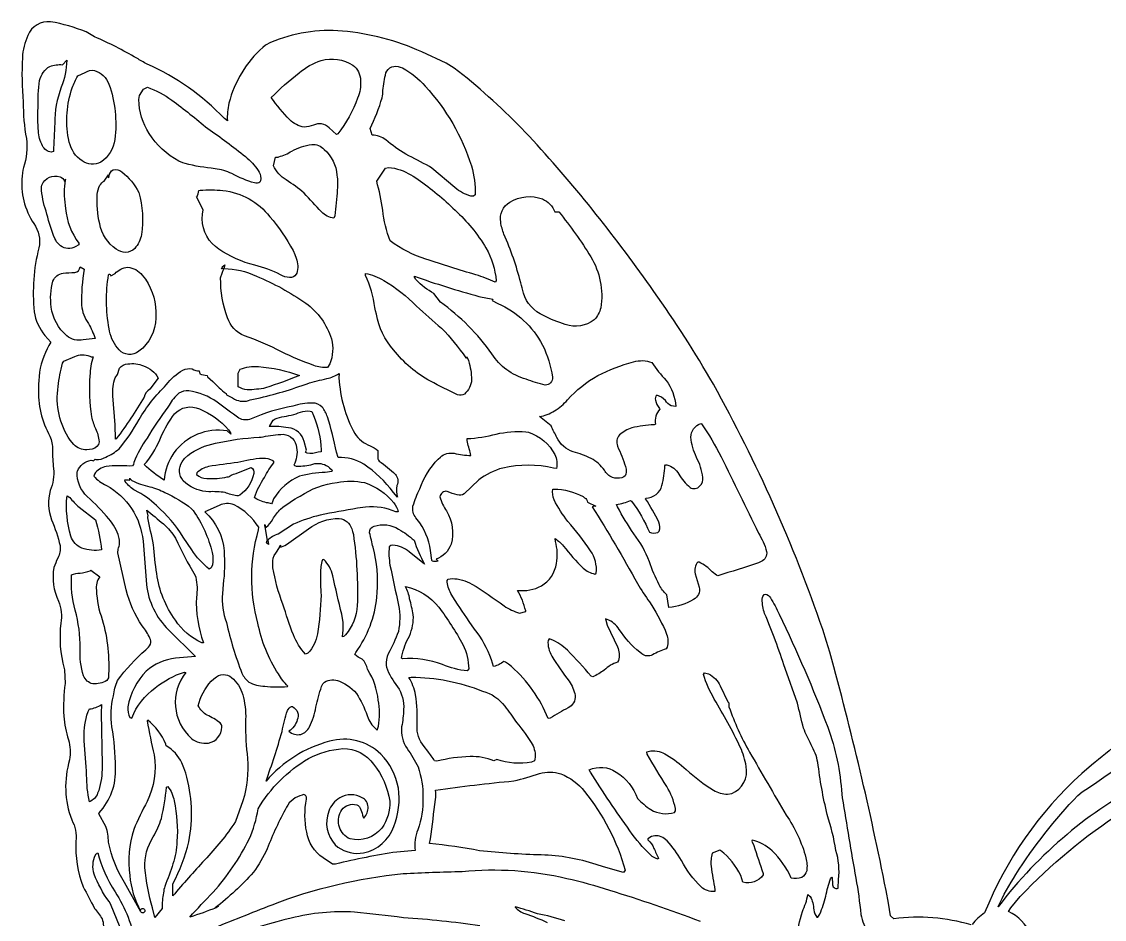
# Model space of a CAD drawing. Extents: x 0.8 to 44.8, y 1.2 to 29.5.
# Drawn here: x 6.4 to 22.09, y 16.5 to 29.5 of the extents above; entities that cross this region are included whole.
import ezdxf

# ---------------------------------------------------------------- set-up
doc = ezdxf.new("R2010")
doc.units = 0
doc.linetypes.add('0', pattern=[0])
doc.layers.add('1', color=7, linetype='0')

msp = doc.modelspace()

# ---------------------------------------------------------------- linework, layer by layer
at = {"layer": '1'}
for points in [[(20.15873, 16.415936, 0.103575), (19.037331, 16.503965), (18.990662, 16.544666), (18.958725, 16.729244), (18.924927, 16.91349, 0.018204), (18.110413, 20.366291), (18.062317, 20.523821), (18.006088, 20.696861, 0.044139), (16.422867, 24.248417, 0.024225), (15.560959, 25.592386, 0.031761), (13.810524, 27.781792, 0.032323), (12.85495, 28.68161), (12.664375, 28.828445), (12.550278, 28.901094), (12.195511, 29.066307, 0.082995), (11.048965, 29.366146, 0.123581), (10.005013, 29.199102), (9.931358, 29.159489), (9.893349, 29.129547, 0.14783), (9.402107, 28.319633, 0.073809), (9.380424, 28.066715), (9.336029, 28.098911, 0.101175), (8.216232, 28.88784, -0.018946), (8.067574, 28.97295, 0.02709), (7.456718, 29.282776), (7.335182, 29.352528, 0.052477), (6.818726, 29.500767, 0.330358), (6.489464, 29.303459, 0.098295), (6.409622, 28.979721, 0.033361), (6.420769, 28.339087, 0.044033), (6.467751, 27.807293, -0.108705), (6.425156, 27.389116), (6.416367, 27.349594), (6.409424, 27.309708, 0.170473), (6.551369, 26.613361), (6.574905, 26.576778, -0.217281), (6.647369, 26.225037, 0.086237), (6.580933, 25.299807, 0.145166), (6.737061, 24.95701), (6.777542, 24.907009), (6.81987, 24.858555), (6.793198, 24.810223), (6.768089, 24.761065, 0.107115), (6.646049, 24.303871), (6.64344, 24.252096), (6.642792, 24.20026, 0.135897), (6.808548, 23.494308, -0.115842), (6.844406, 23.298378, 0.033707), (6.862198, 23.027323, -0.117986), (6.813416, 22.709621, 0.165369), (6.833641, 22.284828, -0.03799), (6.955894, 21.910587, -0.165847), (6.921013, 21.730953, 0.018349), (6.86557, 21.591721, 0.159066), (6.934158, 21.107246, -0.141269), (6.965897, 20.786346, 0.092509), (7.013794, 20.129236), (7.019432, 20.113577), (7.027512, 19.914322, 0.040757), (7.008842, 19.441851, 0.051856), (7.077469, 19.097391, -0.100308), (7.094383, 18.807528, 0.165628), (7.12458, 17.936008, -0.157611), (7.184547, 17.627493, 0.099593), (7.290337, 16.968229, -0.005441), (7.452957, 16.655357, -0.038596), (7.565735, 16.503191, -0.104232), (7.583931, 16.300873, 0.151365)], [(17.62413, 16.211231, -0.040973), (17.711403, 16.608583, 0.072854), (17.791405, 16.85762), (17.827141, 16.825891, -0.117543), (17.876686, 16.634733, 0.14817), (17.922989, 16.528828), (17.936684, 16.52887), (17.966164, 16.573002, 0.023921), (18.053345, 16.830427, -0.050856), (18.1203, 17.082951), (18.129288, 17.0972), (18.139122, 17.107939), (18.144699, 17.104723), (18.146507, 17.012863, 0.553842), (18.230408, 16.947514), (18.236481, 17.073786, 0.09927), (18.198563, 17.494957, 0.041524), (18.072083, 18.012833, -0.028721), (17.935997, 18.770748, 0.086401), (17.837692, 19.026903, -0.019044), (17.728584, 19.265339, -0.012962), (17.643112, 19.628471), (17.460846, 20.132418, 0.022315), (17.164749, 20.926998, -0.082801), (17.129715, 21.133583), (17.133942, 21.158369, -0.338213), (17.176506, 21.20722, -0.234113), (17.249756, 21.15509, -0.025643), (17.376038, 20.917021, -0.021914), (18.079155, 19.281799, -0.07001), (18.28447, 18.30788), (18.29055, 18.256786, 0.00562), (18.487427, 17.091881, -0.015441), (18.560669, 16.568289, 0.118067), (18.677483, 16.294605, 0.369417)], [(22.687958, 18.476046, 0.062333), (21.548241, 17.726734, 0.056076), (20.549553, 16.679483, -0.038643), (20.806389, 17.145599, -0.05133), (21.703606, 18.29105), (21.765793, 18.343584, 0.038873), (23.370453, 19.578197)], [(22.704575, 19.405037, -0.013768), (21.901321, 18.731501), (21.759247, 18.610069, 0.112765), (20.351974, 16.588142, 0.098761), (20.172348, 16.419643)], [(21.017639, 16.279993, 0.193197), (20.696785, 16.608633), (20.731544, 16.664888), (20.870056, 16.826063, -0.061958), (22.350433, 18.054174)], [(9.139008, 16.354235, -0.001606), (10.02739, 16.708174, -0.067414), (11.92646, 17.159176, -0.00583), (12.781311, 17.190458, -0.081715), (14.297035, 17.090181, -0.02438), (14.915634, 16.919889, -0.015899), (16.229034, 16.469246, 0.01766)], [(14.269409, 16.474947, 0.032414), (13.871956, 16.577963, 0.013699), (13.55024, 16.678413), (13.548752, 16.670315, 0.10475), (13.690742, 16.578964, -0.033836), (14.014816, 16.450506, -0.059571)], [(13.03801, 16.403557, 0.017787), (11.930748, 16.519981, 0.003225), (11.221008, 16.601997, 0.075168), (10.304604, 16.513453, 0.047333), (8.681786, 15.953278, 0.012609)]]:
    msp.add_lwpolyline(points, format="xyb", dxfattribs=at)
for points in [[(6.641487, 27.917776, -0.033409), (6.637985, 28.253876, -0.040395), (6.658752, 28.649343, -0.20125), (6.807877, 28.854881, -0.100793), (6.99044, 28.878962), (7.053825, 28.942345, -0.081959), (6.972031, 28.552029, 0.090308), (6.878014, 28.027485, -0.001331), (6.858551, 27.623249), (6.825233, 27.611185, -0.251371), (6.701782, 27.703506, -0.109669)], [(10.015236, 28.401194, -0.037838), (10.418678, 28.758816, -0.098292), (10.740387, 28.939821, -0.214307), (11.199409, 28.871157, -0.229656), (11.309479, 28.652245, -0.11797), (11.267082, 28.395626, -0.080278), (10.979912, 27.875187), (10.960953, 27.868721), (10.852798, 27.962069, 0.335404), (10.626076, 28.002651, -0.058752), (10.491226, 27.974178, -0.161234), (10.285027, 28.081377, -0.038166)], [(7.088585, 27.756447), (7.077766, 27.808027, -0.12796), (7.132172, 28.545544, -0.040154), (7.211143, 28.715673), (7.319138, 28.764099, -0.181432), (7.454025, 28.796089, -0.226989), (7.664108, 28.596441, -0.117597), (7.748581, 27.795467, -0.222581), (7.544327, 27.465149, -0.295501), (7.275261, 27.4851, -0.189016)], [(11.448326, 27.954033, 0.044658), (11.623375, 28.400848, 0.039426), (11.634163, 28.505596, -0.043017), (11.67688, 28.759363, -0.423526), (11.882545, 28.84498), (11.918015, 28.83147, -0.097308), (12.24781, 28.566116, -0.109885), (12.916473, 27.411135, -0.074908), (12.972847, 26.99263), (12.945091, 26.972086), (12.908852, 26.976112, -0.110512), (12.677353, 27.097511), (12.340874, 27.380178), (12.308426, 27.403332, 0.012951), (11.964073, 27.581802, -0.037527), (11.675591, 27.789772, 0.144496), (11.479713, 27.859924)], [(8.248634, 27.883076, -0.150463), (8.098412, 28.373348), (8.104599, 28.432882), (8.165802, 28.524693), (8.221573, 28.554136, -0.06804), (8.574181, 28.366177, -0.01782), (9.094749, 27.952824, -0.023524), (9.642975, 27.546923, -0.06623), (9.827766, 27.346754, -0.100964), (9.866646, 27.231991), (9.860886, 27.194622), (9.851593, 27.177383, -0.247152), (9.774353, 27.165148, -0.057885), (9.446671, 27.300549, 0.091294), (9.200928, 27.371387, -0.036161), (8.769447, 27.446163), (8.733109, 27.458525), (8.678894, 27.481565, -0.134744)], [(10.233185, 27.209394, -0.13732), (10.046883, 27.413952), (10.078613, 27.540718, 0.165903), (10.127609, 27.544865, 0.081125), (10.312164, 27.627705, -0.086349), (10.602295, 27.722984, -0.221162), (10.782822, 27.65193, -0.189856), (10.96833, 27.277264, -0.053562), (10.972389, 27.066082, -0.021934), (10.936157, 26.690758), (10.922554, 26.654419, -0.158525), (10.7444, 26.746803, -0.01332), (10.49205, 27.019653, 0.023188)], [(7.849747, 27.326069, -0.115759), (8.095749, 27.025398, -0.107592), (8.136566, 26.418678, -0.131771), (8.037682, 26.215595, -0.385756), (7.769783, 26.207581, -0.197597), (7.530296, 26.574532, -0.078659), (7.495567, 26.997421, -0.09048), (7.532738, 27.131062, -0.132266), (7.595116, 27.191065), (7.657219, 27.284206), (7.658485, 27.240305, -0.115723), (7.701859, 27.340069), (7.726227, 27.356632, -0.246952)], [(12.25679, 26.060324, -0.078203), (11.739418, 26.324821, -0.069381), (11.631531, 26.771791, 0.029314), (11.543686, 27.191437), (11.670387, 27.381462, -0.140459), (11.845993, 27.366463, -0.093213), (12.142632, 27.21509, -0.046402), (12.678635, 26.770061, -0.075248), (13.127548, 26.223469, -0.106259), (13.275604, 25.745634), (13.258659, 25.7281, 0.035181), (12.982117, 25.83408, -0.010238)], [(6.880394, 26.359997, -0.045515), (6.766342, 26.714188, -0.052154), (6.685188, 27.055759), (6.685005, 27.084305), (6.687279, 27.111021), (6.692299, 27.135515, -0.394466), (6.955841, 27.255205, -0.174801), (7.022087, 27.191288), (7.036484, 27.220066, 0.095363), (7.024147, 27.164467, 0.068841), (7.035301, 26.793995, 0.141407), (7.227013, 26.292114), (7.22979, 26.269482), (7.172157, 26.239885), (7.153275, 26.231426, -0.314816), (6.940758, 26.27388, -0.106516)], [(9.314774, 27.055288, -0.205367), (9.995461, 26.67688, -0.053656), (10.331062, 26.185959), (10.3564, 26.129536), (10.376648, 26.074808, -0.169518), (10.384361, 25.857147), (10.377937, 25.844212, -0.317884), (10.279022, 25.795975, -0.12702), (10.150696, 25.834061, 0.071246), (9.776794, 25.971935, -0.081426), (9.254898, 26.207064), (9.209679, 26.242474, -0.262839), (9.019485, 26.711697), (9.027962, 26.777145), (8.933945, 26.961864, 0.128901), (8.935631, 26.961792, 0.077339), (8.968567, 27.054239), (8.984665, 27.059525, -0.054388)], [(13.341011, 26.596804, -0.328681), (13.474022, 26.88611, -0.236606), (13.946762, 26.933081, -0.201703), (14.124031, 26.745293), (14.183243, 26.745293, -0.034606), (14.646095, 26.095604, -0.177019), (14.790688, 25.357548, -0.13424), (14.695763, 25.184439, -0.263148), (14.277115, 25.116165, -0.053744), (13.962807, 25.245747, -0.231622), (13.672623, 25.569103, -0.032102), (13.631317, 25.719269, 0.040164), (13.388268, 26.422848, -0.055322)], [(7.054749, 24.950499, -0.192048), (6.828743, 25.367184, -0.106511), (6.853188, 25.742867, -0.285612), (6.999527, 25.857512, -0.043592), (7.16732, 25.86606, 0.352039), (7.244881, 25.949249), (7.306786, 25.918295, 0.052236), (7.266891, 25.393246, 0.129016), (7.365883, 25.128292, -0.057758), (7.462097, 24.911634), (7.291237, 24.893887, -0.251424)], [(8.342918, 25.29718), (8.342384, 25.207645, -0.229611), (8.099419, 24.727507), (8.06221, 24.705536, -0.38862), (7.785698, 24.777058, -0.13434), (7.667931, 25.053749, -0.088634), (7.658669, 25.834961), (7.663513, 25.842297, -0.416734), (7.690674, 25.821884), (7.752747, 25.852924, -0.189381), (7.933372, 25.94379, -0.215836), (8.147697, 25.829742, -0.171766)], [(9.327225, 25.923561), (9.294479, 25.922421, -0.121713), (9.345581, 25.980494), (9.327942, 25.925707, -0.106407), (9.800858, 25.816154, -0.049338), (10.516548, 25.42598, -0.159271), (10.887924, 24.90506, -0.159147), (10.864273, 24.546387), (10.831413, 24.489529, -0.094349), (10.634338, 24.519455, -0.017237), (10.163719, 24.716148, 0.043315), (9.626144, 24.951946, -0.223845), (9.383484, 25.212461, -0.093559), (9.282845, 25.790281)], [(11.645966, 25.754028, -0.06464), (12.121437, 25.381474, 0.010731), (12.482109, 25.061352, -0.045722), (12.83548, 24.631016, 0.775483), (12.848984, 24.643745), (12.875557, 24.590576, -0.058741), (12.919128, 24.312565, -0.201429), (12.81591, 24.107594, -0.236198), (12.716866, 24.094902, -0.003519), (12.321327, 24.292175, -0.101535), (11.788429, 24.746609, -0.14021), (11.538673, 25.263172), (11.528664, 25.310852), (11.519005, 25.358871, 0.072625), (11.38092, 25.826252), (11.379707, 25.853962, -0.086392)], [(13.299042, 25.421007, -0.167113), (13.946854, 24.817289, -0.079415), (14.091591, 24.351349, -0.42092), (13.986206, 24.235657, -0.042609), (13.709297, 24.323412, -0.189778), (13.214401, 24.688646, 0.081848), (12.466835, 25.439791), (12.372406, 25.565731, -0.084877), (12.116577, 25.761436, -0.111336), (12.08918, 25.814514, 0.01815), (13.023689, 25.522011, 0.026535), (13.227791, 25.483734), (13.21772, 25.461273)], [(7.156029, 23.376493), (7.101494, 23.437477, -0.187974), (6.927864, 24.217945, -0.033521), (6.99157, 24.552433), (7.010147, 24.581396), (7.168121, 24.651001, -0.205156), (7.387039, 24.654543), (7.40416, 24.643753), (7.434265, 24.643753, 0.069549), (7.388069, 24.372257, 0.054245), (7.410767, 23.778217, 0.06525), (7.471245, 23.607618, -0.079566), (7.520119, 23.416595, -0.36275), (7.419876, 23.310377), (7.343307, 23.299934, -0.218619)], [(8.587959, 16.835203), (8.591362, 17.012465, 0.063181), (8.821671, 17.620594, 0.118672), (8.777977, 18.614557), (8.751114, 18.690479), (8.719505, 18.761988, 0.160702), (8.493401, 19.010666), (8.486992, 19.034966, 0.127621), (8.225121, 19.383751), (8.21579, 19.371588, 0.008377), (8.318512, 18.878206, -0.154511), (8.2173, 18.204857, 0.019146), (8.023079, 17.798037, 0.118037), (7.965591, 17.131823, 0.108881), (8.122749, 16.617035, -10.748338), (8.126205, 16.605989), (7.891708, 17.029482, -0.087146), (7.658241, 17.612656, 0.069524), (7.621132, 17.841349), (7.516464, 18.026541), (7.521881, 18.039803, 0.206111), (7.758797, 18.693783, 0.041269), (7.706261, 19.284925, -0.089412), (7.728661, 19.733856, -0.069991), (7.78907, 19.956673, -0.057905), (8.199677, 20.400841, 0.094887), (8.267944, 20.48451, 0.244508), (8.257217, 20.570959, 0.058574), (8.146812, 20.746449, -0.088756), (7.914948, 21.269341), (7.793549, 21.804441), (7.795937, 21.859314, 0.196232), (7.806755, 22.034813, 0.110482), (7.664757, 22.296936, 0.034104), (7.348129, 22.622044, -0.218237), (7.203842, 22.978752), (7.206894, 22.991667, -0.258317), (7.406868, 23.147865, -0.15364), (7.438377, 23.138334), (7.463158, 23.16506), (7.475792, 23.160009, 0.161403), (7.617493, 23.193947, 0.073654), (7.811157, 23.31237, 0.049607), (8.099907, 23.73764, -0.063642), (8.495293, 24.242182, -0.089608), (8.734512, 24.454002, -0.163617), (8.872139, 24.4711, 0.117078), (8.97345, 24.440878), (8.978752, 24.39957, 0.067633), (9.086617, 24.375628), (9.090866, 24.355635), (9.169754, 24.290461, 0.05782), (9.360809, 24.116577), (9.366318, 24.093628, -0.069205), (9.483406, 24.0327, 0.217669), (9.712692, 24.022354, 0.036036), (10.463554, 24.232204), (10.537086, 24.256199, -0.03278), (10.823112, 24.330114, 0.085059), (10.997948, 24.404699), (10.997032, 24.340553, 0.110985), (11.225533, 23.534042, 0.161217), (11.449471, 23.358259, -0.063247), (11.560692, 23.286608), (11.561287, 23.202421, 0.242138), (11.57798, 23.134426, -0.044972), (11.81488, 22.942772, -0.268414), (11.837891, 22.781988, 0.137874), (11.845695, 22.610859), (11.786781, 22.682682, 0.081727), (11.356041, 23.092087, 0.14315), (10.984985, 23.189091), (10.961708, 23.264061, 0.027804), (10.829689, 23.777454, 0.079858), (10.754219, 23.916664, 0.213238), (10.610565, 23.976896, 0.065947), (10.329254, 23.933285, 0.054962), (9.724564, 23.748381, -0.24202), (9.547531, 23.757874, -0.018725), (9.233124, 23.991051, 0.115771), (8.820656, 24.153866, 0.147999), (8.677505, 24.11924, 0.096701), (8.537323, 23.94619), (8.518341, 23.918285, 0.029099), (8.217361, 23.467787, 0.063912), (8.02565, 23.116415), (8.01783, 23.086538), (8.004349, 23.06456), (7.967896, 23.062342, 0.03603), (7.624634, 23.059116, 0.203309), (7.454094, 22.947111), (7.445999, 22.916258, 0.109227), (7.627266, 22.783245, -0.249244), (8.157646, 21.977612), (8.207382, 21.349915, 0.171829), (8.527237, 20.690395), (8.915886, 20.305241), (8.629501, 20.278708, 0.14777), (8.204399, 20.094137, 0.148143), (7.938232, 19.57555, 0.154669), (7.968254, 19.418814), (7.994522, 19.411615, -0.140788), (8.335869, 19.852386, -0.084505), (8.756676, 20.079744), (8.779922, 20.074184, 0.402412), (8.859322, 19.11824, 0.204425), (9.10537, 19.049849, 0.349246), (9.302162, 19.281389, 0.179224), (9.273651, 19.34156, 0.065312), (9.088951, 19.453962, -0.15089), (8.958763, 19.590139), (8.969124, 19.638571, -0.123813), (9.181854, 19.981239), (9.222137, 20.010618, -0.381555), (9.46669, 19.976437, -0.152441), (9.612358, 19.711485, -0.078271), (9.641754, 19.345894, 0.029382), (9.672531, 18.827436, -0.090665), (9.605537, 18.213579), (9.49649, 17.911631, -0.04558), (9.050209, 17.355337, 0.006304)], [(7.720177, 24.083115, -0.115215), (7.756538, 24.34296), (7.786186, 24.389032), (7.817139, 24.481997, -0.216405), (7.939301, 24.543364, -0.14168), (8.163658, 24.514503, -0.201183), (8.375343, 24.338251), (8.254471, 24.177078, 0.198588), (8.172829, 24.062857, -0.02832), (7.770973, 23.4589), (7.760551, 23.451065), (7.754333, 23.661293)], [(9.829819, 24.505013, -0.072552), (10.42308, 24.373447, -0.01605), (9.934143, 24.196939, -0.05079), (9.801086, 24.177738, -0.200139), (9.537445, 24.212498), (9.537445, 24.407881), (9.564911, 24.468788, -0.102476)], [(15.265152, 24.572287, -0.177679), (15.530464, 24.561779, 0.031522), (15.736008, 24.305597, -0.147525), (15.877983, 23.927361), (15.808907, 23.935261, -0.111246), (15.728142, 24.011135, 0.135343), (15.602768, 24.090757, 0.266612), (15.583305, 24.019455, 0.13257), (15.640137, 23.899132), (15.645233, 23.885891, 0.225596), (15.581696, 23.672867), (15.564087, 23.660862, 0.054757), (15.23922, 23.61594, 0.10782), (15.061546, 23.5142, 0.288493), (15.033066, 23.353916), (15.048676, 23.312878, -0.053992), (15.157326, 23.01825), (15.159325, 22.976059, -0.341223), (15.097816, 22.893454, -0.14224), (14.960419, 22.897579, -0.182781), (14.843025, 23.003399, 0.127415), (14.649841, 23.171932, 0.056027), (14.391907, 23.270657, -0.20608), (14.15596, 23.477051, -0.010502), (14.070175, 23.644009), (13.900887, 23.783089, 0.121724), (14.119865, 23.862528, 0.079243), (14.309738, 24.022984, -0.087207), (14.748695, 24.374771, -0.057662)], [(9.429863, 23.527807), (9.379219, 23.572491, 0.284984), (8.604233, 23.253283, 0.138415), (8.465973, 22.860638, -0.055659), (8.173897, 23.085526), (8.208092, 23.120197, 0.075729), (8.420631, 23.491196, -0.059878), (8.615395, 23.818132, -0.324393), (8.975746, 23.892216, -0.113753), (9.3964, 23.590202, -0.07391)], [(10.49324, 23.417147, 0.320368), (10.263412, 23.618431, 0.047619), (9.985008, 23.638359, 0.034762), (9.997276, 23.644764), (10.043343, 23.728573, -0.112726), (10.167839, 23.775684, 0.0632), (10.441078, 23.84565, -0.093088), (10.578049, 23.861168), (10.603378, 23.853659, -0.081984), (10.735878, 23.361927), (10.74102, 23.304527), (10.737686, 23.269722), (10.695702, 23.264503, -0.125741), (10.535423, 23.251083), (10.517288, 23.259373), (10.510338, 23.265968), (10.526382, 23.295715)], [(12.900085, 23.262463, -0.066328), (12.853897, 23.460926, 0.047653), (13.276398, 23.527046, -0.069624), (13.70488, 23.561525), (13.743088, 23.555283, -0.197306), (14.125069, 23.230307, -0.152204), (14.150436, 23.029753), (14.107666, 23.034138, 0.109487), (13.372894, 23.035172, 0.101323), (13.022339, 22.861645), (12.812111, 22.661263, -0.255133), (12.710983, 22.645636, -0.039952), (12.565735, 22.696661, 0.452472), (12.460609, 22.617369, 0.097783), (12.556213, 22.413252, -0.211366), (12.620819, 21.931047, -0.223506), (12.403244, 21.714279), (12.43277, 21.684738, -0.133422), (12.347908, 21.68642), (12.34333, 21.698875), (12.324432, 21.841141, 0.134398), (12.130363, 22.290676), (12.113014, 22.315786, -0.235275), (12.069054, 22.483442, -0.035726), (12.169312, 22.73563, -0.101982), (12.434929, 23.165268), (12.46759, 23.193901, -0.232373), (12.66787, 23.248432, 0.053827), (12.908447, 23.216749)], [(16.533417, 23.197746, -0.003518), (17.076706, 22.092588, -0.064372), (17.194183, 21.826569, -0.334981), (17.113541, 21.67984), (17.077637, 21.661827, -0.013364), (16.485168, 21.475365), (16.46595, 21.481548), (16.40551, 21.531403, 0.089677), (16.215691, 21.672379), (16.196594, 21.67321, 0.236619), (16.158684, 21.50396), (16.215248, 21.306808, -0.369225), (16.133385, 21.131725, -0.125005), (15.77935, 21.013851), (15.747314, 21.200087, -0.09994), (15.637146, 21.344839, -0.046012), (15.495522, 21.677862, 0.075455), (15.2705, 22.080902, -0.028936), (15.03241, 22.472992), (15.018761, 22.506088, 0.063281), (15.223274, 22.566566), (15.237717, 22.556946, -0.058201), (15.496078, 22.105247, 0.183221), (15.618492, 22.101952), (15.637932, 22.11944, 0.220985), (15.630852, 22.249874, 0.047339), (15.438454, 22.588037), (15.444084, 22.600456, 0.335397), (15.677399, 22.782579, 0.057729), (15.718384, 23.06699), (15.727005, 23.079618), (15.749405, 23.079832, -0.229604), (15.919716, 22.947853, 0.092536), (16.084236, 22.754986, 0.384514), (16.22834, 22.77615, 0.221665), (16.270828, 22.898846, 0.089718), (16.176468, 23.189148, -0.081455), (16.096848, 23.481226, -0.312454), (16.238594, 23.681576), (16.248871, 23.676807, -0.042144)], [(9.897575, 23.488176, -0.04414), (10.189476, 23.523529, -0.370032), (10.383591, 23.330074, -0.164645), (10.34201, 23.075203), (10.374603, 23.064079), (10.414352, 23.060406, 0.060094), (10.646622, 23.098343, -0.226553), (10.861389, 23.039341), (10.899422, 23.004955), (10.892265, 22.986855), (10.79937, 22.972366, 0.055451), (10.42495, 22.917248, 0.157277), (10.049843, 22.589626), (10.036682, 22.560417), (10.02758, 22.531902), (10.018921, 22.515141), (9.97084, 22.528751, -0.111229), (9.783676, 22.598841), (9.775352, 22.610271, -0.072351), (9.917542, 22.896204, -0.059215), (10.05954, 23.119114), (10.044731, 23.137409, 0.156596), (9.889549, 23.17543, 0.0443), (9.530045, 23.113903, 0.015763), (9.107941, 23.05629, 0.134797), (8.935768, 22.963623), (8.934502, 22.940788, 0.189022), (9.081047, 22.885277, 0.082062), (9.37912, 22.906507, 0.266089), (9.432884, 22.931862, 0.018008), (9.724411, 23.044872, -0.305556), (9.761177, 22.955658, -0.189282), (9.558815, 22.640675, -0.116629), (9.516327, 22.630611, -0.045325), (9.345947, 22.680464, 0.046659), (9.113007, 22.691334, -0.158929), (8.77742, 22.813335), (8.741615, 22.850983, -0.33726), (8.723831, 23.123596), (8.759155, 23.170937), (8.806976, 23.217144, -0.117687), (9.209145, 23.39362, -0.04439), (9.841843, 23.480066), (9.86882, 23.483669)], [(8.863045, 21.849291), (8.74054, 22.032314, 0.078294), (8.351898, 22.490496, 0.084673), (8.044846, 22.708942, -0.110984), (7.900261, 22.838625), (7.893188, 22.858088), (7.895889, 22.863552, -0.095074), (7.966743, 22.858276), (7.966454, 22.888649, 0.12843), (7.997353, 22.855047, 0.075055), (8.255463, 22.764376, -0.061352), (8.473892, 22.679218, -0.068083), (8.859001, 22.446041), (8.883926, 22.418186, -0.09436), (9.161346, 21.808811, -0.090353), (9.163681, 21.630981), (9.146767, 21.590698), (9.118004, 21.568111, -0.072812)], [(11.383904, 22.466827), (11.268028, 22.451431, 0.009916), (10.722977, 22.352097, 0.045573), (10.33844, 22.220621), (10.11586, 22.077404, 0.116685), (9.965622, 21.988064), (9.976219, 21.927555), (9.948814, 21.952759, -0.173321), (9.963799, 21.986137), (9.929375, 22.182076, -0.358494), (9.925209, 22.216225, -0.16178), (9.928413, 22.187016, 0.303655), (9.940239, 22.178066, 0.139531), (10.03759, 22.294941, -0.050834), (10.151878, 22.440884, -0.045291), (10.434814, 22.628895, -0.117599), (10.970802, 22.824726, -0.106305), (11.367661, 22.822998, -0.144209), (11.79055, 22.531254, -0.102895), (11.854424, 22.402134), (11.821243, 22.398922, 0.135372)], [(7.112747, 22.048847, -0.095774), (7.056343, 22.633232), (7.097786, 22.610241, 0.051691), (7.23188, 22.46629), (7.470879, 22.283291, -0.039238), (7.558495, 21.848661, -0.118495), (7.271652, 21.873489, -0.217552)], [(14.667938, 22.472467, -0.016204), (15.320908, 21.361057, 0.014191), (15.497276, 21.094692, -0.036463), (15.722435, 20.683708), (15.742752, 20.627043, -0.163181), (15.754196, 20.439932), (15.736816, 20.413876, 0.083615), (15.540993, 20.326521, -0.289897), (15.385162, 20.34358), (15.355354, 20.364958, -0.077956), (15.058533, 20.696735, 0.149724), (14.882584, 20.842171), (14.858902, 20.85062), (14.884781, 20.756142), (15.03167, 20.443129, -0.169781), (15.049583, 20.245588), (15.034683, 20.221914, 0.119446), (14.840858, 20.108568, -0.072818), (14.674309, 20.011534), (14.650932, 20.021717, 0.018017), (14.306847, 20.395475, 0.077911), (14.074104, 20.552702), (14.040771, 20.562397), (14.026413, 20.538561, 0.160789), (14.082977, 20.310511, 0.034125), (14.333801, 19.946648, -0.099592), (14.419304, 19.739691, -0.301825), (14.319061, 19.559954, 0.014853), (14.057495, 19.411991), (14.029068, 19.406225, 0.115534), (13.498695, 20.157661), (13.455826, 20.190983), (13.412254, 20.221294), (13.386826, 20.232054, -0.095272), (13.238274, 20.158745), (13.209152, 20.258343, 0.070577), (12.962868, 20.702103), (12.883713, 20.813656, -0.019705), (12.617905, 21.218697, -0.111916), (12.564064, 21.403784), (12.58107, 21.426338), (12.637161, 21.433735, -0.128775), (12.923775, 21.354088, -0.024568), (13.390266, 21.037508, 0.067848), (13.614525, 20.932621), (13.703796, 20.955339), (13.702896, 20.968103, 0.071364), (13.584465, 21.262127, 0.147961), (13.929474, 21.326996, 0.228421), (14.147644, 21.652718, 0.115565), (14.134361, 21.9709), (14.127983, 22.015877, -0.059151), (14.248894, 21.90527, 0.026603), (14.535278, 21.584373, 0.115029), (14.703369, 21.498053), (14.7257, 21.514097, 0.177015), (14.642517, 21.836397, 0.030577), (14.315033, 22.261818, -0.054998), (14.11412, 22.573792, -0.120707), (14.095558, 22.728456), (14.114655, 22.730968, -0.11629), (14.533569, 22.621346), (14.556938, 22.605537, -0.228292), (14.600273, 22.542191), (14.72142, 22.481651, 0.117316)], [(9.053902, 22.398874, -0.196736), (9.331474, 21.833069, -0.056751), (9.317734, 21.349827), (9.307297, 21.215178, 0.098771), (9.365242, 20.798485, 0.033913), (9.590843, 20.061098, 0.107261), (9.689507, 19.934338, 0.123186), (9.922546, 19.875181, 0.04907), (10.251038, 19.867699), (10.258064, 19.876083, -0.077866), (10.118935, 20.05114, -0.095711), (9.823242, 20.786449, -0.138171), (9.831947, 22.139019), (9.834167, 22.176605, 0.134158), (9.476662, 22.503201, 0.215285), (9.26265, 22.493145)], [(8.231422, 22.344385), (8.21106, 22.423786, -0.00245), (8.452614, 22.227253, -0.069823), (8.629234, 22.017691, 0.026567), (8.911797, 21.479488), (8.921761, 21.452988, -0.093726), (8.931572, 21.162567, 0.101386), (9.034576, 20.503746), (9.010323, 20.50148, -0.136646), (8.625999, 20.829674, -0.122992), (8.356224, 21.505316, -0.02007), (8.311752, 21.924606, -0.013437), (8.229134, 22.314835), (8.229248, 22.33157)], [(11.056007, 20.798504), (11.037224, 20.916843, -0.013307), (10.90995, 21.474495, 0.13384), (10.779076, 21.711216), (10.758003, 21.707069, 0.088681), (10.730247, 21.509346, 0.022219), (10.737419, 21.192749, -0.030764), (10.687088, 20.631954, -0.136964), (10.548035, 20.353775), (10.512756, 20.339273, -0.098038), (10.336922, 20.61764, -0.016072), (10.1856, 21.062908, -0.055468), (10.040825, 21.591345), (10.037582, 21.646698, -0.207292), (10.083458, 21.801022), (10.134834, 21.884611, -0.346211), (10.154778, 21.918594, -0.071118), (10.136765, 21.886513, 0.122966), (10.236534, 21.927233), (10.556244, 22.151791, -0.175098), (11.000809, 22.302868, -0.303932), (11.181442, 22.154911), (11.194473, 22.116833), (11.205284, 22.074314, -0.046242), (11.261665, 21.042995, -0.153873), (11.093758, 20.618668, -0.11635), (11.047653, 20.587112), (11.046593, 20.606304, 0.081851)], [(12.139778, 17.795033, 0.126192), (12.100777, 17.492004), (11.834061, 17.471046, 0.02227), (10.948341, 17.296528), (10.905434, 17.296278), (10.766113, 17.388197, -0.208162), (10.529594, 17.759867, -0.095529), (10.524612, 18.237057), (10.524925, 18.255724, 0.642906), (10.464996, 18.297014, 0.214678), (10.235123, 18.119972, 0.031703), (9.956841, 17.519468, -0.054472), (9.756424, 17.177582, -0.046003), (9.204124, 16.66333, 0.057379), (9.241447, 16.680632, -2.650518), (9.246292, 16.68034), (9.216759, 16.664404, -0.021668), (8.834419, 16.528587, -0.007033), (9.172554, 16.889927, 0.070941), (9.694641, 17.658474, 0.068696), (9.825859, 18.098385, -0.12819), (10.554924, 18.824791, -0.108316), (11.054451, 18.969656, -0.244544), (11.498306, 18.743919, -0.129901), (11.733215, 18.209927, -0.170309), (11.615952, 17.818293, -0.289722), (11.158417, 17.661083), (11.128128, 17.674078, -0.421013), (11.037117, 18.082329, -0.311354), (11.254395, 18.155277, -0.235168), (11.314674, 18.084932, -0.048592), (11.346054, 17.978611), (11.351822, 17.9685), (11.3592, 17.962164, 0.168993), (11.41996, 18.126497, 0.267497), (11.333, 18.258715, 0.272628), (11.01049, 18.255209, 0.186691), (10.849014, 18.061338, 0.288203), (10.943794, 17.5751), (10.980614, 17.543385, 0.193975), (11.353981, 17.45849, 0.260674), (11.791168, 17.843365, 0.131361), (11.858086, 18.398779, 0.144232), (11.603386, 18.890444, 0.270399), (10.861053, 19.076078, 0.152962), (9.940041, 18.496998, 0.01533), (10.172852, 19.21801, -0.037293), (10.251083, 19.52087, -0.164076), (10.309174, 19.578663), (10.323921, 19.578247, -0.392837), (10.393593, 19.385435, -0.165791), (10.272133, 19.221046, 0.232981), (10.444931, 19.175507, 0.222565), (10.568024, 19.285109, 0.088739), (10.662468, 19.569695, -0.022954), (10.744576, 19.869471), (10.764877, 19.907402), (10.788261, 19.932787, -0.241724), (11.003601, 19.944916, -0.150931), (11.275749, 19.731485, -0.045979), (11.419434, 19.409781, 0.122722), (11.550148, 19.238693), (11.569405, 19.292686, 0.090181), (11.567062, 19.673136, 0.110204), (11.416542, 20.111042), (11.41275, 20.120455, 0.148004), (11.332596, 20.266232, -0.05204), (11.22554, 20.331268), (11.241295, 20.363552, 0.135795), (11.544495, 21.165894), (11.550613, 21.231054, 0.085716), (11.490898, 21.88623, 0.004631), (11.441414, 22.095724, -0.401197), (11.505516, 22.191532, -0.230622), (11.86142, 22.148603, -0.050967), (12.085457, 21.988916, 0.043472), (12.234138, 21.642864), (12.01387, 21.820919, 0.170253), (11.779358, 21.917377), (11.74939, 21.913727), (11.724213, 21.893795, 0.061308), (11.73597, 21.629101, 0.004705), (11.86161, 21.048042, -0.094839), (11.858109, 20.665722, -0.033372), (11.712082, 20.345257, 0.10409), (11.680824, 20.173227), (11.685555, 20.149723, 0.078157), (11.845551, 19.867023, -0.174189), (11.933739, 19.537512, -0.04186), (11.905312, 19.28603, 0.184289), (11.983551, 18.971586, -0.033121), (12.143463, 18.706411, -0.087525), (12.213348, 18.256908, -0.102067)], [(7.175735, 20.974598, -0.08133), (7.12307, 21.485924, -0.124367), (7.245598, 21.513565, 0.080442), (7.391533, 21.546001), (7.402405, 21.553726), (7.529678, 21.460941, 0.182581), (7.482162, 21.263748, 0.075935), (7.566589, 20.840111, -0.088222), (7.655807, 19.997107), (7.631851, 19.957201, -0.156522), (7.430466, 19.908178, -0.262725), (7.296509, 20.025551, -0.097235), (7.247047, 20.423307, 0.068006)], [(12.073219, 20.910574, 0.030308), (12.020775, 21.138117, 0.098527), (11.96109, 21.316616, -0.178487), (12.444038, 21.018478, -0.031796), (12.793121, 20.47657, -0.108703), (12.877434, 20.12348), (12.857086, 20.095837, -0.078306), (12.496895, 20.188877, 0.104211), (11.917503, 20.271999), (11.905594, 20.279524), (11.907875, 20.310774, -0.067141), (12.016808, 20.601017, 0.126428)], [(12.283226, 18.93289), (12.230194, 19.002504, -0.189974), (12.129341, 19.306942, 0.044723), (12.107643, 19.749245, 0.089341), (12.009277, 20.002214), (12.043449, 20.00625, -0.091224), (13.078362, 19.803362, -0.16741), (13.399605, 19.585291, -0.024127), (13.56749, 19.350376, -0.05118), (13.808907, 19.012093, -0.16339), (13.83046, 18.790508), (13.785858, 18.771797, -0.127021), (13.284111, 18.811136), (13.24353, 18.791042, 0.11395), (12.896942, 18.853682, 0.05821), (12.416901, 18.786112), (12.38279, 18.79174, 0.03514)], [(17.702698, 17.104433, -0.14662), (17.550789, 17.095037, 0.093717), (17.273666, 17.490673, 0.12263), (16.985542, 17.643419), (16.981148, 17.631046), (17.008118, 17.566156, 0.005873), (17.144302, 17.161028), (17.145798, 17.142511, -0.321491), (16.849892, 17.03266), (16.81839, 17.130997, 0.117085), (16.526794, 17.493036), (16.518196, 17.4963), (16.406715, 17.45578, 0.098348), (16.388397, 17.264555, 0.012142), (16.445274, 16.92334), (16.441803, 16.901217, -0.223096), (16.243362, 16.966837, -0.081452), (15.961586, 17.349342, 0.050504), (15.750595, 17.633802), (15.708351, 17.668499, 0.278018), (15.525085, 17.694048), (15.474594, 17.664972), (15.474335, 17.647877, -0.127294), (15.559074, 17.52486, 0.00153), (15.629578, 17.375856), (15.620789, 17.368795, -0.127663), (15.514046, 17.427673, -0.050943), (15.213112, 17.778091, -0.012586), (14.639923, 18.629362), (14.624649, 18.664473, -0.254471), (15.011909, 18.630407, -0.176667), (15.32122, 18.248404, 0.04777), (15.516785, 18.086138, 0.206231), (15.857513, 18.044109), (15.874146, 18.066732), (15.871452, 18.102381, 0.093065), (15.74752, 18.418486, -0.006711), (15.460793, 18.889545), (15.459229, 18.921623), (15.515656, 18.938282, -0.169292), (15.74501, 18.877377, -0.059596), (16.027802, 18.665312, 0.033728), (16.422768, 18.36533, 0.116079), (16.627693, 18.31012), (16.687576, 18.320547, 0.370361), (16.896049, 18.712227, 0.075571), (16.812988, 18.98987, 0.025767), (16.436157, 19.684425, -0.055263), (16.27874, 20.04587), (16.292976, 20.067955), (16.353302, 20.053217, -0.17147), (16.521461, 19.880873), (16.632751, 19.647442), (16.64164, 19.636766), (16.648209, 19.631334), (16.648209, 19.573227, 0.044652), (16.946327, 18.918993, 0.001125), (17.475899, 18.007256, -0.08705), (17.763336, 17.387985, -0.100075), (17.774422, 17.19907, -0.213132)], [(7.500443, 18.321968, -0.203434), (7.380875, 18.20097, -0.053164), (7.340721, 18.584013, 0.010959), (7.305214, 19.080099, -0.070275), (7.343071, 19.454138), (7.362198, 19.508543), (7.381927, 19.544725, 0.115389), (7.558029, 19.60862), (7.550804, 19.484936), (7.566666, 18.738932), (7.564354, 18.669319, -0.089813)], [(14.828918, 17.259298), (14.723434, 17.291033, 0.071804), (13.928123, 17.429539, -0.020727), (13.035728, 17.490242, 0.02009), (12.309387, 17.594503), (12.322479, 17.660595, 0.00868), (12.393669, 18.23283, 0.111257), (12.397514, 18.366688, -0.01228), (13.530586, 18.502535, 0.023135), (13.90522, 18.610989, -0.141894), (14.212654, 18.605429, -0.128762), (14.554222, 18.349567, -0.103052), (15.144043, 17.208723), (15.120377, 17.173252)], [(8.454147, 16.881292, 0.056885), (8.434822, 16.653742), (8.326508, 16.520658), (8.294006, 16.661367, -0.042634), (8.184479, 17.241425, -0.155008), (8.305946, 17.689789, 0.040973), (8.42482, 17.95912, 0.033812), (8.498077, 18.409952), (8.515564, 18.421898, -0.134059), (8.608719, 18.211538, -0.070282), (8.649963, 17.622774, -0.078483), (8.591965, 17.301693, -0.014011), (8.473083, 16.973005, 0.04928)], [(7.871696, 16.269699), (7.685135, 16.720421), (7.665901, 16.75421, -0.068811), (7.450371, 17.151712, -0.186993), (7.467583, 17.429319, -0.104079), (7.503304, 17.461443, 0.078927), (7.752174, 16.894976, -0.096952), (8.05571, 16.132799, -0.250006), (7.976822, 16.123709, -0.133185)]]:
    msp.add_lwpolyline(points, format="xyb", close=True, dxfattribs=at)

doc.saveas('drawing.dxf')
